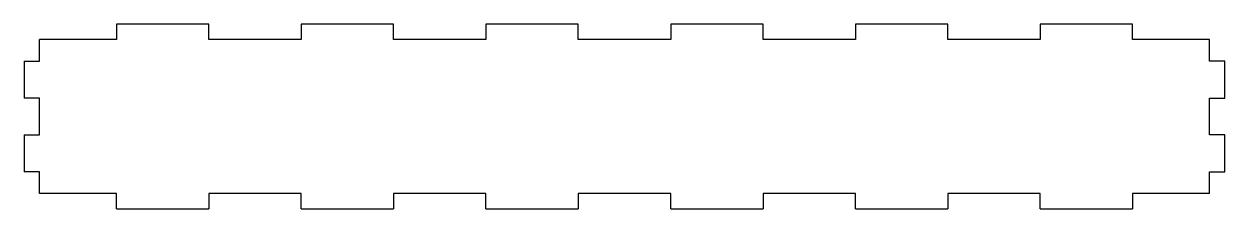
# Model space of a CAD drawing. Header units: millimetres. Extents: x 0 to 390, y -60 to 0.
import ezdxf

# ---------------------------------------------------------------- set-up
doc = ezdxf.new("R2010")
doc.units = ezdxf.units.MM

msp = doc.modelspace()

# ---------------------------------------------------------------- linework, layer by layer
at = {"color": 7, "linetype": 'Continuous', "lineweight": 25}
for p, q in [((60, 0), (30, 0)), ((30, 0), (30, -5)), ((60, -5), (60, 0)), ((120, 0), (90, 0)), ((90, 0), (90, -5)), ((120, -5), (120, 0)), ((180, 0), (150, 0)), ((150, 0), (150, -5)), ((180, -5), (180, 0)), ((240, 0), (210, 0)), ((210, 0), (210, -5)), ((240, -5), (240, 0)), ((300, 0), (270, 0)), ((270, 0), (270, -5)), ((300, -5), (300, 0)), ((360, 0), (330, 0)), ((330, 0), (330, -5)), ((360, -5), (360, 0)), ((30, -5), (5, -5)), ((5, -12), (5, -5)), ((90, -5), (60, -5)), ((150, -5), (120, -5)), ((210, -5), (180, -5)), ((270, -5), (240, -5)), ((330, -5), (300, -5)), ((385, -5), (360, -5)), ((385, -12), (385, -5)), ((0, -12), (5, -12)), ((0, -12), (0, -24)), ((390, -12), (385, -12)), ((390, -24), (390, -12)), ((5, -24), (0, -24)), ((5, -36), (5, -24)), ((385, -36), (385, -24)), ((385, -24), (390, -24)), ((0, -36), (5, -36)), ((0, -36), (0, -48)), ((390, -36), (385, -36)), ((390, -48), (390, -36)), ((5, -48), (0, -48)), ((5, -55), (5, -48)), ((385, -55), (385, -48)), ((385, -48), (390, -48)), ((30, -55), (5, -55)), ((30, -60), (30, -55)), ((60, -55), (60, -60)), ((90, -55), (60, -55)), ((90, -60), (90, -55)), ((120, -55), (120, -60)), ((150, -55), (120, -55)), ((150, -60), (150, -55)), ((180, -55), (180, -60)), ((210, -55), (180, -55)), ((210, -60), (210, -55)), ((240, -55), (240, -60)), ((270, -55), (240, -55)), ((270, -60), (270, -55)), ((300, -55), (300, -60)), ((330, -55), (300, -55)), ((330, -60), (330, -55)), ((360, -55), (360, -60)), ((385, -55), (360, -55)), ((30, -60), (60, -60)), ((90, -60), (120, -60)), ((150, -60), (180, -60)), ((210, -60), (240, -60)), ((270, -60), (300, -60)), ((330, -60), (360, -60))]:
    msp.add_line(p, q, dxfattribs=at)

doc.saveas('drawing.dxf')
